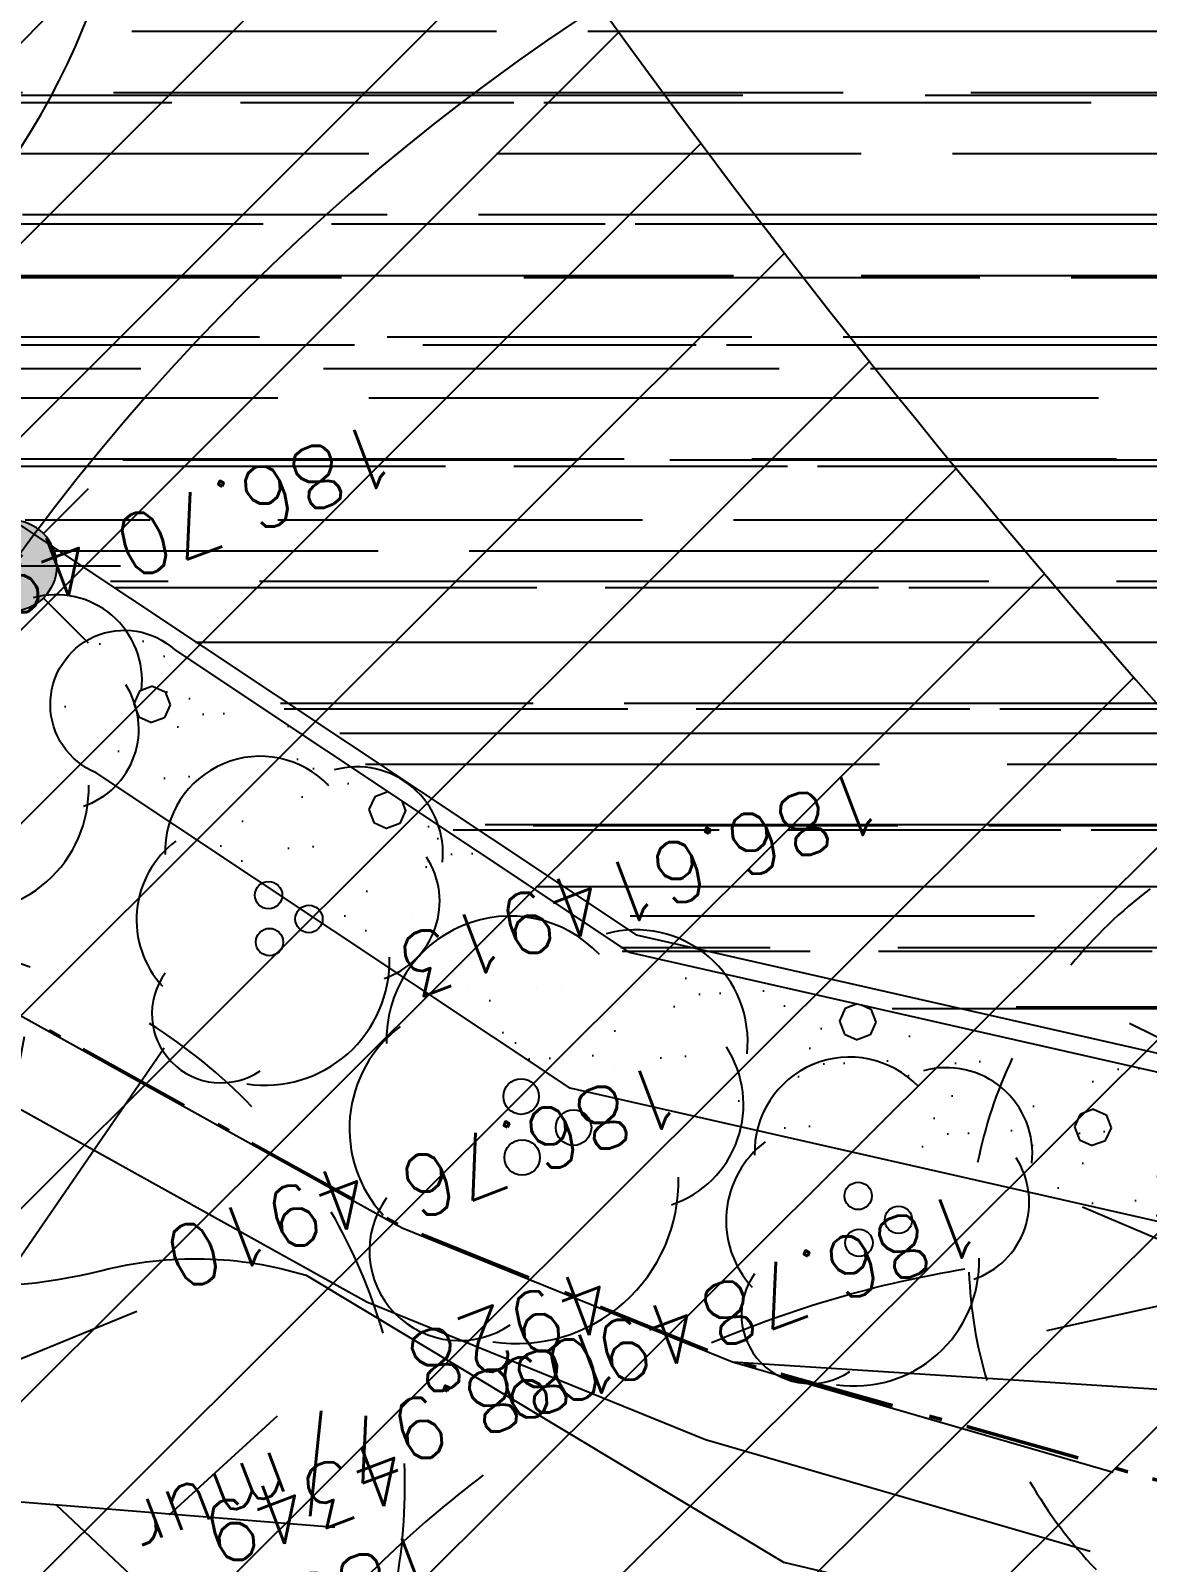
# Model space of a CAD drawing. Header units: centimetres. Extents: x 212517 to 243222, y -357108 to -330212.
# Drawn here: x 231535 to 232147, y -346384 to -345544 of the extents above; entities that cross this region are included whole.
import ezdxf
from ezdxf.enums import TextEntityAlignment as Align
from ezdxf.lldxf.tags import DXFTag

# ---------------------------------------------------------------- set-up
doc = ezdxf.new("R2010")
doc.units = ezdxf.units.CM
doc.linetypes.add('Style de ligne -15', pattern=[2.0832800000000002, 1.25, -0.41656, 0.1388600000000001, -0.2778600000000001])
doc.layers.get('0').update_dxf_attribs({"color": 252})
for name, color, linetype in [('0-EDL-Limite de propriété', 252, 'Continuous'), ('Fond topo - CLO_MUR', 252, 'Continuous'), ('Fond topo - ESPACE_BOISE', 252, 'Continuous'), ('Fond topo - TAL', 252, 'Continuous'), ('Fond topo - VEG', 252, 'Continuous'), ('Fond topo - Z_500', 252, 'Continuous'), ('prlm-VRD', 2, 'Continuous'), ('SA - arbre', 252, 'Continuous'), ('SA - arbuste', 252, 'Continuous'), ('SA - béton balayé', 252, 'Continuous'), ('SA - EBC', 252, 'Continuous'), ('SA - ECL-réso', 252, 'Eclairage public')]:
    doc.layers.add(name, color=color, linetype=linetype)
for name, color, linetype, plot in [('Fond topo - N', 252, 'Continuous', False), ('Fond topo - NCACHE', 252, 'Continuous', False), ('Fond topo - ZCACHE', 252, 'Continuous', False)]:
    doc.layers.add(name, color=color, linetype=linetype, plot=plot)
doc.layers.add('Fond topo - P', color=252, linetype='Continuous', lineweight=50)
doc.layers.add('Fond topo - VOI', color=252, linetype='Continuous', lineweight=25)
doc.styles.add('Lignes', font='arial.ttf', dxfattribs={"height": 0.35})
doc.styles.add('SIMPLEX', font='simplex_.ttf', dxfattribs={"height": 1.25})
tags = doc.linetypes.add('Eclairage public', pattern='A,5,-0.25,["ECL",Lignes,S=1,R=0,X=0,Y=-0.18],-1.25', length=6.5).pattern_tags.tags
tags[15:16] = [DXFTag(74, 4), DXFTag(75, 0), DXFTag(340, '0'), DXFTag(46, 0.0), DXFTag(50, 0.0), DXFTag(44, 0.0), DXFTag(45, 0.0)]
tags[4:5] = [DXFTag(74, 4), DXFTag(75, 0), DXFTag(340, '0'), DXFTag(46, 0.0), DXFTag(50, 0.0), DXFTag(44, 0.0), DXFTag(45, 0.0)]
tags = doc.linetypes.add('L1', pattern=[1.0000000298023224, 0.6000000238418579, -0.4000000059604645]).pattern_tags.tags
tags[6:7] = [DXFTag(74, 4), DXFTag(75, 0), DXFTag(340, '0'), DXFTag(46, 0.0), DXFTag(50, 0.0), DXFTag(44, 0.0), DXFTag(45, 0.0)]
tags[4:5] = [DXFTag(74, 4), DXFTag(75, 0), DXFTag(340, '0'), DXFTag(46, 0.0), DXFTag(50, 0.0), DXFTag(44, 0.0), DXFTag(45, 0.0)]
tags = doc.linetypes.add('L16', pattern=[0.37500001490116125, 0.300000011920929, -0.07500000298023224]).pattern_tags.tags
tags[6:7] = [DXFTag(74, 4), DXFTag(75, 0), DXFTag(340, '0'), DXFTag(46, 0.0), DXFTag(50, 0.0), DXFTag(44, 0.0), DXFTag(45, 0.0)]
tags[4:5] = [DXFTag(74, 4), DXFTag(75, 0), DXFTag(340, '0'), DXFTag(46, 0.0), DXFTag(50, 0.0), DXFTag(44, 0.0), DXFTag(45, 0.0)]
tags = doc.linetypes.add('L8', pattern=[0.22500000894069674, 0.1500000059604645, -0.07500000298023224]).pattern_tags.tags
tags[6:7] = [DXFTag(74, 4), DXFTag(75, 0), DXFTag(340, '0'), DXFTag(46, 0.0), DXFTag(50, 0.0), DXFTag(44, 0.0), DXFTag(45, 0.0)]
tags[4:5] = [DXFTag(74, 4), DXFTag(75, 0), DXFTag(340, '0'), DXFTag(46, 0.0), DXFTag(50, 0.0), DXFTag(44, 0.0), DXFTag(45, 0.0)]

# ---------------------------------------------------------------- blocks, each defined once
blk = doc.blocks.new('Groupe-93-1')
at = {"linetype": 'Style de ligne -15', "lineweight": 50, "ltscale": 50.8, "flags": 128}
blk.add_lwpolyline([(12515.63162439561, -40375.71221896918), (12515.63162439561, -40375.71221896918), (12933.4892607758, -40464.56395761283), (14317.6310049603, -40758.88285896094), (14317.6310049603, -40758.88285896094), (14579.80680721498, -41539.61396457465), (14579.80680721498, -41539.61396457465), (14603.84905417657, -41601.26300117285), (14932.03361483312, -41787.86368753226), (15211.52095893121, -41988.02334367545), (16217.51378210282, -42596.8505402735), (16519.15574422574, -42750.15572110923), (16796.66247182584, -42877.34588405402), (16796.66247182584, -42877.34588405402), (16840.95713153577, -42739.34236938269), (16854.25873809552, -42704.30326873572), (17163.33608213162, -42876.06434032233), (17344.32658189035, -42949.60494033607), (17817.43453803754, -43082.5807012728), (18347.53636329866, -43061.62451383383), (18375.68249641156, -43480.29857827933), (18414.72865312791, -43983.17693073065), (18865.09203999734, -43821.61694289954), (18865.09203999734, -43821.61694289954), (19802.1648358891, -43431.41858894141)], dxfattribs=at)
blk = doc.blocks.new('Candélabre', base_point=(-13.42592592600001, -9.391534390999993))
for points in [[(-13.67592592600001, -9.391534390999993, -1), (-13.17592592600001, -9.391534390999993), (-13.37592592600001, -9.391534390999993, 1), (-13.475925926, -9.391534390999993)], [(-13.67592592600001, -9.391534390999993, -1), (-13.17592592600001, -9.391534390999993), (-13.37592592600001, -9.391534390999993, 1), (-13.475925926, -9.391534390999993)], [(-13.67592592600001, -9.391534390999993), (-13.475925926, -9.391534390999993, 1), (-13.37592592600001, -9.391534390999993), (-13.17592592600001, -9.391534390999993, -1)], [(-13.67592592600001, -9.391534390999993), (-13.475925926, -9.391534390999993, 1), (-13.37592592600001, -9.391534390999993), (-13.17592592600001, -9.391534390999993, -1)]]:
    blk.add_hatch(color=250).paths.add_polyline_path(points)
at = {"linetype": 'Continuous', "flags": 128}
for points in [[(-13.42592592600001, -9.141534390999993), (-13.42592592600001, -8.791534391999988)], [(-13.60270262100001, -9.214757695999992), (-13.850189994, -8.967270322999994)], [(-13.24914923200001, -9.214757696999996), (-13.001661857, -8.96727032199999)], [(-14.02592592600001, -9.391534390999993), (-13.67592592600001, -9.391534390999993)], [(-13.17592592600001, -9.391534390999993), (-12.825925927, -9.391534390999993)], [(-13.85018999600001, -9.815798461), (-13.60270262200001, -9.568311086999998)], [(-13.00166185800001, -9.815798458999993), (-13.249149231, -9.568311085999994)], [(-13.42592592600001, -9.991534390999988), (-13.42592592600001, -9.641534390999993)]]:
    blk.add_lwpolyline(points, dxfattribs=at)
for points in [[(-13.67592592600001, -9.391534390999993), (-13.475925926, -9.391534390999993, -1), (-13.37592592600001, -9.391534390999993), (-13.17592592600001, -9.391534390999993, 1)], [(-13.67592592600001, -9.391534390999993), (-13.475925926, -9.391534390999993, 1), (-13.37592592600001, -9.391534390999993), (-13.17592592600001, -9.391534390999993, -1)]]:
    blk.add_lwpolyline(points, format="xyb", close=True, dxfattribs=at)
blk = doc.blocks.new('PTOPO')
at = {"layer": 'Fond topo - NCACHE', "style": 'SIMPLEX'}
blk.add_attdef('MAT', text='', height=0.34, dxfattribs=at).set_placement((0.09999999986030161, -0.09999999962747097), align=Align.TOP_LEFT)
at = {"layer": 'Fond topo - ZCACHE', "style": 'SIMPLEX'}
blk.add_attdef('ALT', (0.09999999986030161, 0.09999999962747097), '', height=0.34, dxfattribs=at)
blk = doc.blocks.new('VEG12')
at = {"ltscale": 2}
for p, q in [((0.01815258799999997, 0.057406781), (0.100441039, 0.47293725)), ((0.05749608, 0.253444298), (0.145517598, 0.414706841)), ((0.037902722, 0.15845596), (-0.06593155700000003, 0.344147082)), ((0.04981112299999996, 0.033821695), (0.391570728, 0.285894318)), ((-0.158788295, 0.086017079), (-0.245985314, 0.284587218)), ((0.143890955, 0.107467204), (0.230033352, 0.253971609)), ((0.2917471699999999, 0.208620217), (0.392372872, 0.233301274)), ((-0.05229389700000003, 0.02983962500000001), (-0.383643778, 0.204631851)), ((-0.25001839, 0.135126714), (-0.3755999820000001, 0.091127132)), ((0.122915307, -0.02992704099999999), (0.317230371, 0.05540147100000001)), ((0.057557527, -0.01766878999999999), (0.411943876, -0.08413611500000001)), ((-0.05265807700000003, -0.029192154), (-0.412380265, -0.256628677)), ((-0.09359106700000003, -0.049762263), (-0.2956446150000001, -0.04653133200000001)), ((0.184132294, -0.04763066399999999), (0.323120213, -0.192805613)), ((0.01825986499999999, -0.057372749), (0.107637982, -0.4128258760000001)), ((0.02259491799999996, -0.07955337300000001), (0.001649748999999978, -0.36183712)), ((-0.151821475, -0.09483882200000002), (-0.2999525240000001, -0.315936062)), ((0.05371548199999998, -0.188497704), (0.197263789, -0.356749422))]:
    blk.add_line(p, q, dxfattribs=at)
for start, end in [(90, 103.8461539085843), (62.30769199853572, 76.15384597947835), (117.6923078993823, 131.5384619204946), (34.61538499867542, 48.46153799321151), (145.3846149358338, 159.2307690506909), (6.923076979206323, 20.76923090842763), (173.0769230068974, 186.9230769931026), (339.2307689837768, 353.0769230207937), (200.7692310571047, 214.6153850641662), (311.5384620067885, 325.3846150013246), (228.4615380795054, 242.3076921006177), (283.8461540205217, 297.6923080014643), (256.1538460914157, 270)]:
    blk.add_arc((0, 0), 0.496982058, start, end, dxfattribs=at)
blk = doc.blocks.new('VEG12A')
at = {"ltscale": 2}
for p, q in [((0.01815258799999997, 0.057406781), (0.100441039, 0.47293725)), ((0.05749608, 0.253444298), (0.145517598, 0.414706841)), ((0.037902722, 0.15845596), (-0.06593155700000003, 0.344147082)), ((-0.158788295, 0.086017079), (-0.245985314, 0.284587218)), ((0.04981112299999996, 0.033821695), (0.391570728, 0.285894318)), ((0.143890955, 0.107467204), (0.230033352, 0.253971609)), ((0.2917471699999999, 0.208620217), (0.392372872, 0.233301274)), ((-0.05229389700000003, 0.02983962500000001), (-0.383643778, 0.204631851)), ((-0.25001839, 0.135126714), (-0.3755999820000001, 0.091127132)), ((0.122915307, -0.02992704099999999), (0.317230371, 0.05540147100000001)), ((-0.05265807700000003, -0.029192154), (-0.412380265, -0.256628677)), ((0.057557527, -0.01766878999999999), (0.411943876, -0.08413611500000001)), ((-0.09359106700000003, -0.049762263), (-0.2956446150000001, -0.04653133200000001)), ((0.184132294, -0.04763066399999999), (0.323120213, -0.192805613)), ((0.01825986499999999, -0.057372749), (0.107637982, -0.4128258760000001)), ((0.02259491799999996, -0.07955337300000001), (0.001649748999999978, -0.36183712)), ((-0.151821475, -0.09483882200000002), (-0.2999525240000001, -0.315936062)), ((0.05371548199999998, -0.188497704), (0.197263789, -0.356749422))]:
    blk.add_line(p, q, dxfattribs=at)
for start, end in [(90, 103.8461539085843), (62.30769199853572, 76.15384597947835), (117.6923078993823, 131.5384619204946), (34.61538499867542, 48.46153799321151), (145.3846149358338, 159.2307690506909), (6.923076979206323, 20.76923090842763), (173.0769230068974, 186.9230769931026), (339.2307689837768, 353.0769230207937), (200.7692310571047, 214.6153850641662), (311.5384620067885, 325.3846150013246), (228.4615380795054, 242.3076921006177), (283.8461540205217, 297.6923080014643), (256.1538460914157, 270)]:
    blk.add_arc((0, 0), 0.496982058, start, end, dxfattribs=at)
blk = doc.blocks.new('A$C1F970F0F')
at = {"layer": 'Fond topo - VEG'}
h = blk.add_hatch(dxfattribs=at)
h.set_pattern_fill('TP146*125', color=256, scale=20.0000003, angle=-10.72360141139323, style=0, pattern_type=2)
h.set_pattern_definition([(190.0656205306617, (9723.865011217798, 14741.65576758174), (-80.98322829873187, -115.938420458084), [7.653668714805024, -192.3463348851949]), (190.0656205306617, (9727.094449965382, 14723.46257951768), (-80.98322829873187, -115.938420458084), [7.653668714805024, -192.3463348851949]), (235.0656205306617, (9716.329145824471, 14740.31809033349), (34.95519020535898, -196.9216375535588), [7.653668714805029, -133.7676900065153]), (235.0656205306617, (9731.477230653072, 14729.73712145306), (34.95519020535898, -196.9216375535588), [7.653668714805029, -133.7676900065153]), (325.0656205306617, (9723.86690608978, 14741.64509261916), (196.9216375535588, 34.95519020535897), [7.65366871480503, -133.7676900065154]), (325.0656205306617, (9713.284042437543, 14726.50768278156), (196.9216375535588, 34.95519020535897), [7.65366871480503, -133.7676900065154]), (280.0656205306616, (9711.946346079854, 14734.04365560993), (115.938420458084, -80.9832282987318), [7.653668714805027, -192.3463348851949]), (280.0656205306616, (9730.139553317651, 14737.2729868866), (115.938420458084, -80.9832282987318), [7.653668714805027, -192.3463348851949]), (190.0656205306617, (9776.048644486367, 14755.90676488784), (-38.74385453074241, -67.8152926639757), [0, -100.0000014999999]), (190.0656205306617, (9785.894230190626, 14745.71059936871), (-38.74385453074241, -67.8152926639757), [0, -100.0000014999999]), (190.0656205306617, (9790.379969267897, 14766.91090921666), (-38.74385453074241, -67.8152926639757), [0, -100.0000014999999]), (190.0656205306617, (9766.093759648, 14796.43671875408), (-38.74385453074241, -67.8152926639757), [0, -100.0000014999999]), (190.0656205306617, (9752.707191492795, 14798.04177309314), (-38.74385453074241, -67.8152926639757), [0, -100.0000014999999]), (190.0656205306617, (9735.58250587077, 14770.61869984811), (-38.74385453074241, -67.8152926639757), [0, -100.0000014999999]), (190.0656205306617, (9741.361700931502, 14760.69603672884), (-38.74385453074241, -67.8152926639757), [0, -100.0000014999999]), (190.0656205306617, (9726.448954533778, 14756.53764197752), (-38.74385453074241, -67.8152926639757), [0, -100.0000014999999]), (190.0656205306617, (9752.541548130255, 14758.96942953157), (-38.74385453074241, -67.8152926639757), [0, -100.0000014999999]), (190.0656205306617, (9747.539348505203, 14780.69556931531), (-44.65150399275127, -68.86394842924214), [0, -110.0000016499999])])
h.paths.add_polyline_path([(3519.757945221638, 3493.094388429207), (3519.757945204309, 3493.094388337701), (3516.076850499543, 3495.815393195217), (3512.725146010657, 3498.933149182107), (3509.745364671743, 3502.40809217381), (3507.175319559125, 3506.196125200694), (3505.047624696889, 3510.249178301111), (3503.389280201152, 3514.515818560309), (3502.221330456257, 3518.941902432926), (3501.558596769021, 3523.471263345277), (3501.409489109782, 3528.046423751927), (3501.77589956002, 3532.60932508403), (3502.653178584882, 3537.102064477069), (3504.030193301664, 3541.467629145776), (3505.889469783822, 3545.650620531793), (3508.207413675349, 3549.597956511942), (3510.954610454918, 3553.259545726209), (3514.096198315122, 3556.588922656113), (3517.592310791794, 3559.543837834847), (3521.398582243209, 3562.086793405771), (3525.466711307941, 3564.185519454109), (3529.745073768407, 3565.81338325661), (3534.179377277858, 3566.949727285034), (3538.713350791291, 3567.580131442525), (3543.289458481511, 3567.696595875583), (3547.849629796027, 3567.297642719111), (3552.335996233906, 3566.388334577573), (3556.691626216797, 3564.980210617484), (3560.861246925776, 3563.091139819458), (3564.791946072639, 3560.745094427573), (3568.433843442916, 3557.971845615441), (3571.740723390665, 3554.806585598563), (3574.670621841465, 3551.289481583897), (3574.670621727083, 3551.289481605559), (3788.444950641866, 3342.177969629219), (4098.545049359801, 3207.356181480076), (4334.284947572279, 3151.74824438996), (4839.10219699384, 3098.948456544999), (4839.10219701117, 3098.948456636505), (4841.878482867033, 3098.41526196993), (4844.611767606599, 3097.693310397119), (4847.289233728962, 3096.785987486664), (4849.898325367351, 3095.697547940728), (4852.426807318124, 3094.433096074899), (4854.862822516327, 3092.998561473708), (4857.194947382415, 3091.400671163016), (4859.412245486566, 3089.646918404287), (4861.504319037023, 3087.745527256357), (4863.461357445851, 3085.7054144679), (4865.274183094133, 3083.536146592145), (4866.934295019593, 3081.247896641969), (4868.433908188446, 3078.851394946099), (4869.765990232845, 3076.357880011335), (4870.924294426949, 3073.779044789), (4871.903388989602, 3071.126982689176), (4872.698682593743, 3068.414130332214), (4873.306445640921, 3065.653209585654), (4873.723828156371, 3062.8571673975), (4873.948872804491, 3060.039115890079), (4873.980524272544, 3057.212269918901), (4873.818634051347, 3054.389885977166), (4873.463961471181, 3051.585199344982), (4872.918169596738, 3048.811362496525), (4872.183817957502, 3046.081383063845), (4871.264350257784, 3043.408063320133), (4870.164078298989, 3040.803939432451), (4868.888161673164, 3038.281223411022), (4867.44258371523, 3035.851745198341), (4865.834123433067, 3033.526897794881), (4864.070323526433, 3031.317583504646), (4862.159455320978, 3029.234162660698), (4860.110479651721, 3027.286405487444), (4857.933005031833, 3025.483445519709), (4855.637242769768, 3023.833738054733), (4853.233958505898, 3022.345019092662), (4850.734422294669, 3021.024269860602), (4848.150355642088, 3019.877683903793), (4845.493876387907, 3018.910638186896), (4842.777441808964, 3018.127667565347), (4320.886205209898, 3072.713255532478), (4073.2118245497, 3131.136380157673), (3743.035964832324, 3274.686478866051)])
at = {"layer": 'SA - béton balayé'}
h = blk.add_hatch(dxfattribs=at)
h.set_pattern_fill('BETON_BALAYE', color=256, scale=49.99999999999999, angle=-10.72360141139323, style=0, pattern_type=2)
h.set_pattern_definition([(349.2763985886067, (-277130161.1279894, -473864756.7787022), (117.3825536141096, 28.65896207176165), [749.9999999999999, -99.99999999999999, 250, -49.99999999999999]), (349.2763985886067, (-277130091.1375459, -473864744.5890418), (-36.75306622226226, 74.64222748057564), [150, -16.5, 299.9999999999999, -37.49999999999999]), (349.2763985886067, (-277130128.6565508, -473864719.6726964), (261.6928111209335, -15.46358973923611), [399.9999999999999, -69.99999999999999, 200, -49.99999999999999])])
edge = h.paths.add_edge_path()
edge.add_line((4573.130290087724, 3163.502218191653), (4572.587388874553, 3138.551197714189))
edge.add_line((4572.587388874553, 3138.551197714189), (4335.959790310385, 3161.627618007976))
edge.add_line((4335.959790310386, 3161.627618007976), (4101.711702543556, 3216.883656783785))
edge.add_line((4101.711702543555, 3216.883656783785), (3794.121073818753, 3350.614405995801))
edge.add_line((3794.121073818752, 3350.614405995801), (3488.001073872328, 3650.057357819608))
edge.add_line((3488.001073872328, 3650.057357819608), (3439.443776489608, 3561.741255544226))
edge.add_line((3439.443776489609, 3561.741255544226), (3263.06660252163, 3715.505841009586))
edge.add_line((3263.06660252163, 3715.505841009587), (3382.031087821121, 3851.965219138008))
edge.add_arc((3273.82032922416, 3950.53184195427), 146.372632037321, 317.6703507273745, 373.4087672985062)
edge.add_line((3416.202902650932, 3984.475180091787), (3274.535089319977, 4543.10055028774))
edge.add_line((3274.535089319977, 4543.100550287741), (4114.862525458211, 4759.238307391579))
edge.add_line((4114.862525458211, 4759.238307391578), (4195.880464718542, 4448.19375310233))
edge.add_arc((5350.090997825002, 4851.219383762675), 1222.551272422988, 199.2481093145573, 237.5753866648528)
edge.add_line((4694.571897263747, 3819.266709212514), (4745.451040933751, 3782.601481191716))
edge.add_line((4745.451040933751, 3782.601481191716), (4573.130290087724, 3163.502218191653))
at = {"layer": 'SA - EBC'}
h = blk.add_hatch(dxfattribs=at)
h.set_pattern_fill('_USER', color=256, scale=74.99999999999999, angle=-325.7236014113932, style=0, pattern_type=0)
h.set_pattern_definition([(34.27639858860678, (-277130161.1279894, -473864756.7787022), (-42.238928459823, 61.97477650275113), [])])
edge = h.paths.add_edge_path()
edge.add_line((5801.470568619522, -3162.013069131843), (4083.559282644929, -3271.123614088357))
edge.add_line((4083.559282644929, -3271.123614088356), (4014.481307725509, -3717.332461968055))
edge.add_line((4014.48130772551, -3717.332461968055), (3135.517961824245, -3810.19300101904))
edge.add_line((3135.517961824245, -3810.19300101904), (2274.245008604417, -3693.648081323564))
edge.add_line((2274.245008604417, -3693.648081323564), (1554.636776175834, -3420.099318784944))
edge.add_arc((2508.775769578408, -2315.674454232369), 1459.498372788833, 157.1868533427094, 229.1754823893534, ccw=False)
edge.add_arc((1966.013830892235, -2087.371785851423), 870.6752834691503, 94.3015183869224, 157.1868533106914, ccw=False)
edge.add_line((1900.708697991695, -1219.149067345796), (2859.239020416566, -1223.495634912559))
edge.add_arc((3100.860739749298, 1265.329539486049), 2500.526305395239, 264.4549516394795, 302.9422754293212)
edge.add_arc((4209.331858878893, -445.3369775435177), 462.1229708170858, 302.9422754305585, 376.8336969250394)
edge.add_arc((2214.122706379954, -1049.006753214115), 2546.655714682971, 16.8336969158998, 38.14703645440247)
edge.add_arc((3041.32627014761, -399.2990096244524), 1494.806919462396, 38.14703657403813, 72.97328584086019)
edge.add_line((3479.031970107599, 1029.988031775616), (2182.437305702805, 1414.38613606858))
edge.add_line((2182.437305702805, 1414.38613606858), (1056.590900019184, 1822.819186472099))
edge.add_arc((1766.412018482452, 3779.442320525911), 2081.398594438606, 212.7495497786225, 250.0603089288685, ccw=False)
edge.add_line((15.86575126143373, 2653.472571668582), (-104.0907319930869, 3091.26353710603))
edge.add_line((-104.0907319930869, 3091.26353710603), (-169.6986146466322, 3639.54836895815))
edge.add_line((-169.6986146466322, 3639.548368958149), (-35.58090533515337, 6158.014854826562))
edge.add_arc((-194.3533792400212, 7143.826589584332), 998.5156357593988, 279.1493507374978, 373.962283499627)
edge.add_arc((2392.201579171132, 7786.918955579627), 1666.786287877102, 172.6269749467245, 193.9622835974407, ccw=False)
edge.add_arc((-45.50651600643437, 8102.354993671941), 791.2455775503726, -7.373025019439765, 16.43829965925021)
edge.add_line((713.3969204091394, 8326.263765657093), (486.7428317772967, 9142.81155059313))
edge.add_line((486.7428317772967, 9142.811550593131), (1338.845530021721, 9564.23852196786))
edge.add_line((1338.845530021721, 9564.23852196786), (1632.623584095551, 8945.24637913095))
edge.add_line((1632.623584095551, 8945.246379130947), (1394.029444699765, 8829.874494032001))
edge.add_line((1394.029444699765, 8829.874494032001), (1731.997733793977, 8131.230781666551))
edge.add_arc((1233.216649704336, 7889.945865525577), 554.0766919865823, -19.640967550384175, 25.815335324856676, ccw=False)
edge.add_line((1755.055695752756, 7703.706797235046), (1558.214479468655, 6807.520788570679))
edge.add_line((1558.214479468655, 6807.52078857068), (1570.021725572625, 6609.158708993335))
edge.add_line((1570.021725572625, 6609.158708993335), (1852.913141606868, 5734.125706863067))
edge.add_line((1852.913141606869, 5734.125706863067), (2726.748207475315, 4020.986816292172))
edge.add_line((2726.748207475315, 4020.986816292172), (3802.352916265851, 4004.947770972833))
edge.add_arc((8355.58168857983, 5950.706307988518), 4951.552134169374, 203.138762427905, 230.8301436200186)
edge.add_arc((13583.66465597079, 12367.85935474512), 13228.79229856088, 230.8301435441083, 233.1638398044412)
edge.add_line((5652.622255943647, 1780.153648245416), (4998.697813068342, 1820.441475819727))
edge.add_line((4998.697813068342, 1820.441475819727), (4863.841220233488, 767.0816613875431))
edge.add_line((4863.841220233488, 767.0816613875434), (5595.355488733695, 631.185878681516))
edge.add_line((5595.355488733695, 631.1858786815158), (5852.747939948536, -2020.707044821664))
edge.add_line((5852.747939948536, -2020.707044821665), (5881.394298709887, -2966.563612924887))
edge.add_line((5881.394298709887, -2966.563612924887), (5801.470568619523, -3162.013069131842))
at = {"layer": 'Fond topo - CLO_MUR', "ltscale": 2, "flags": 128}
blk.add_lwpolyline([(3403.882106684236, 3411.899598385219), (3638.32861671519, 3216.666688608407), (3802.474541344576, 3110.733236055617), (4165.402353153525, 3017.702395749285), (4661.953358642932, 2987.696458224711), (4863.585551100348, 2975.512084517411), (4861.775990644893, 2945.566709191189)], dxfattribs=at)
at = {"layer": 'Fond topo - CLO_MUR', "linetype": 'L8', "ltscale": 2, "flags": 128}
for points in [[(3375.085925823509, 3377.319546554006), (3611.63195047487, 3180.338288114491), (3780.034951767066, 3071.657482371819), (3975.98775753637, 2972.256559574312)], [(3802.47454125307, 3110.733236072947), (3802.474541436081, 3110.733236038288), (3996.3454284205, 3012.388407714515)]]:
    blk.add_lwpolyline(points, dxfattribs=at)
at = {"layer": 'Fond topo - ESPACE_BOISE', "linetype": 'L1', "ltscale": 2, "flags": 128}
blk.add_lwpolyline([(5801.470568619522, -3162.013069131843), (4083.559282644929, -3271.123614088356), (4014.48130772551, -3717.332461968055), (3135.517961824245, -3810.19300101904), (2274.245008604417, -3693.648081323564), (1554.636776175834, -3420.099318784944, -0.3248648439675891), (1163.447808694293, -1749.787382690587, -0.2814891279475962), (1900.708697991695, -1219.149067345796), (2859.239020416566, -1223.495634912559, 0.1695292870025676), (4460.631470672048, -833.159289007697, 0.3340686001642133), (4651.652558133293, -311.5085830883972, 0.09326601102169153), (4216.884593398947, 524.0158635944096, 0.153138720952933), (3479.031970107599, 1029.988031775616), (2182.437305702805, 1414.38613606858), (1056.590900019184, 1822.819186472099, -0.1642525569996709), (15.86575126143373, 2653.472571668582), (-104.0907319930869, 3091.26353710603), (-169.6986146466322, 3639.548368958149), (-35.58090533515337, 6158.014854826562, 0.4390366150430304), (774.660880078399, 7384.751557306568, -0.09336270405047195), (739.1967976091219, 8000.81547627212, 0.104271961321091), (713.3969204091394, 8326.263765657093), (486.7428317772967, 9142.811550593131), (1338.845530021721, 9564.23852196786), (1632.623584095551, 8945.246379130947), (1394.029444699765, 8829.874494032001), (1731.997733793977, 8131.23078166655, -0.2009829630843761), (1755.055695752756, 7703.706797235046), (1558.214479468655, 6807.52078857068), (1570.021725572625, 6609.158708993335), (1852.913141606869, 5734.125706863067), (2726.748207475315, 4020.986816292172), (3802.352916265851, 4004.947770972833, 0.121417881002313), (5228.074839294609, 2111.882341611708, 0.01018302282179253), (5652.622255943647, 1780.153648245416), (4998.697813068342, 1820.441475819727), (4863.841220233488, 767.0816613875434), (5595.355488733695, 631.1858786815158), (5852.747939948536, -2020.707044821665), (5881.394298709887, -2966.563612924887)], format="xyb", close=True, dxfattribs=at)
at = {"layer": 'Fond topo - TAL', "linetype": 'L8', "ltscale": 2, "flags": 128}
blk.add_lwpolyline([(1648.476071099158, 4701.044742868301), (1893.836695455289, 4444.173057774624), (2760.977628470978, 3666.99480532285), (3028.826082149247, 3460.239980397087), (3286.899550296483, 3277.195127444467, 0.171233238763422), (3472.041498058922, 3224.408252583907, -0.137285581872792), (3581.59565091623, 3200.893260052817), (3809.656691272578, 2997.558123048317), (3923.665475203653, 2946.706003644211)], format="xyb", dxfattribs=at)
at = {"layer": 'Fond topo - VEG', "linetype": 'L8', "ltscale": 2, "flags": 128}
blk.add_lwpolyline([(3519.757945221638, 3493.094388429207, -1.1937706658714), (3574.670621727083, 3551.289481605559), (3788.444950641866, 3342.177969629219), (4098.545049359801, 3207.356181480076), (4334.284947572279, 3151.74824438996), (4839.10219699384, 3098.948456544999, -0.8168456040444498), (4842.777441808964, 3018.127667565347), (4320.886205209898, 3072.713255532478), (4073.2118245497, 3131.136380157673), (3743.035964832324, 3274.686478866051)], format="xyb", close=True, dxfattribs=at)
at = {"layer": 'Fond topo - VOI', "linetype": 'L16', "ltscale": 2, "flags": 128}
blk.add_lwpolyline([(3439.443776489609, 3561.741255544226), (3488.001073872328, 3650.057357819608), (3794.121073818752, 3350.614405995801), (4101.711702543555, 3216.883656783785), (4335.959790310386, 3161.627618007976), (4522.738766709239, 3142.092052524791)], dxfattribs=at)
at = {"layer": 'SA - arbre', "ltscale": 3.900000095367432}
blk.add_arc((3249.021657574172, 4117.343073650815), 405.7559995999999, 304.4232597397967, 352.1717179394186, dxfattribs=at)
at = {"layer": 'SA - arbuste'}
for centre in [(3600.254033980118, 3409.562096239249), (3619.547010937228, 3392.587604290778), (3595.910774041971, 3384.202326443079), (3887.183820099689, 3187.317726370854), (3906.4767970568, 3170.343234422383), (3882.84056018442, 3161.957956570353)]:
    blk.add_circle(centre, 7.5, dxfattribs=at)
at = {"layer": 'SA - arbuste', "ltscale": 1.299999952316284}
for centre in [(3715.741879178404, 3275.258429908435), (3740.822749332661, 3253.191590468333), (3710.095641281689, 3242.290729169082)]:
    blk.add_circle(centre, 9.749999999999998, dxfattribs=at)
at = {"layer": 'SA - arbuste', "ltscale": 0.800000011920929}
for centre, radius, start, end in [((3507.595457391816, 3546.797072834682), 47.1596, 342.9842594908044, 94.63470455183064), ((3503.42897704158, 3520.543285528425), 44.59584, 277.883133562608, 22.28760127864609), ((3447.026529704616, 3498.207295031148), 68.40896, 251.0377365927819, 350.7437825594993), ((3600.114162089886, 3434.056504262696), 52.09335999999999, 32.90494436753904, 171.1222226947237), ((3652.121698808941, 3423.341954741018), 47.1596, 342.9842594908044, 94.63470455183064), ((3579.617871038203, 3399.748652696683), 53.97568, 116.3248627154267, 211.8320556568809), ((3647.955218458706, 3397.088167434761), 44.59584, 277.883133562608, 22.28760127864609), ((3562.513763480224, 3350.515684135423), 37.90984, 133.2696686351559, 293.7521364194179), ((3715.560045744048, 3307.101160372486), 67.72136799999998, 32.90494450850222, 171.1222226413906), ((3591.552771121741, 3374.752176937484), 68.40896, 251.0377365927819, 350.7437825594993), ((3783.169843473203, 3293.17224605224), 61.30748, 342.9842594362051, 94.63470456241697), ((3688.91486736473, 3262.500953272615), 70.16838399999999, 116.3248625351638, 211.8320555727817), ((3777.753418994191, 3259.042322416415), 57.97459199999999, 277.8831336682042, 22.28760147896251), ((3887.043948232334, 3211.812134389969), 52.09335999999999, 32.90494451793248, 171.1222226947237), ((3939.051484928513, 3201.097584872623), 47.1596, 342.9842597590838, 94.63470455183064), ((3666.679527560015, 3198.498094176979), 49.28279199999999, 133.2696685170933, 293.7521366862964), ((3866.547657180652, 3177.504282823957), 53.97568, 116.3248625983236, 211.8320556568809), ((3704.430237489549, 3230.005534896329), 88.931648, 251.0377366265051, 350.7437826127198), ((3934.885004601153, 3174.843797562035), 44.59584, 277.883133562608, 22.28760147896251), ((3849.443549622673, 3128.271314262695), 37.90984, 133.2696686351559, 293.7521365895177), ((3878.482557264189, 3152.507807064757), 68.40896, 251.0377365793105, 350.7437827194919)]:
    blk.add_arc(centre, radius, start, end, dxfattribs=at)
at = {"layer": 'SA - ECL-réso', "ltscale": 0.75, "elevation": 9.999999999999998e-08, "flags": 128}
blk.add_lwpolyline([(4211.594348059567, 8772.167149153966), (4211.742566942583, 8772.23947841391), (4458.098792356445, 8892.458806755378, -0.3350513344847375), (4584.328483363927, 8847.803473250202), (4616.809952052048, 8808.599022837241), (5042.739307290758, 8294.511237273231), (5065.860419526081, 8087.691896436278, 0.1072676414993963), (6079.62296544096, 7441.030052417758, 0.2368363260151426), (6098.936805357072, 6241.185489291573, 0.1580303819712795), (6250.104878546203, 5203.553497180955, 0.3075812875445359), (5573.995894290247, 4399.350074270247, -0.71596019287391), (4660.231672516651, 3896.44953452052, 0.2668949414258047), (3495.140036089631, 3613.301397804965)], format="xyb", dxfattribs=at)
at = {"layer": 'Fond topo - P', "ltscale": 2}
ref = blk.add_blockref('PTOPO', (3553.172008647044, 3586.307922902373), dxfattribs=dict(at, xscale=99.99999999999994, yscale=99.99999999999994, zscale=99.99999999999994, rotation=190.0656205306617))
ref.add_attrib('MAT', '4912', dxfattribs={"layer": 'Fond topo - N', "color": 0, "ltscale": 2, "height": 33.99999999999999, "rotation": 190.0656204987762, "style": 'SIMPLEX'}).set_placement((3541.578166815144, 3594.406245652732), align=Align.TOP_LEFT)
ref.add_attrib('ALT', '186.70', (3709.552235831746, 3654.308773940406), dxfattribs={"layer": 'Fond topo - Z_500', "color": 0, "ltscale": 2, "height": 33.99999999999999, "rotation": 190.0656204987762, "style": 'SIMPLEX'})
ref = blk.add_blockref('PTOPO', (3794.121073818752, 3350.614405995801), dxfattribs=dict(at, xscale=99.99999999999994, yscale=99.99999999999994, zscale=99.99999999999994, rotation=190.0656205306617))
ref.add_attrib('MAT', '4913', dxfattribs={"layer": 'Fond topo - N', "color": 0, "ltscale": 2, "height": 33.99999999999999, "rotation": 190.0656204987762, "style": 'SIMPLEX'}).set_placement((3782.527231986853, 3358.71272874616), align=Align.TOP_LEFT)
ref.add_attrib('ALT', '186.61', (3936.339656012238, 3417.629771611274), dxfattribs={"layer": 'Fond topo - Z_500', "color": 0, "ltscale": 2, "height": 33.99999999999999, "rotation": 190.0656204987762, "style": 'SIMPLEX'})
ref = blk.add_blockref('PTOPO', (3638.32861671519, 3216.666688608407), dxfattribs=dict(at, xscale=99.99999999999994, yscale=99.99999999999994, zscale=99.99999999999994, rotation=190.0656205306617))
ref.add_attrib('MAT', '4910', dxfattribs={"layer": 'Fond topo - N', "color": 0, "ltscale": 2, "height": 33.99999999999999, "rotation": 190.0656204987762, "style": 'SIMPLEX'}).set_placement((3626.734774906167, 3224.765011354434), align=Align.TOP_LEFT)
ref.add_attrib('ALT', '186.76', (3797.99365078087, 3279.892452648192), dxfattribs={"layer": 'Fond topo - Z_500', "color": 0, "ltscale": 2, "height": 33.99999999999999, "rotation": 190.0656204987762, "style": 'SIMPLEX'})
ref = blk.add_blockref('PTOPO', (3802.474541344576, 3110.733236055617), dxfattribs=dict(at, xscale=99.99999999999994, yscale=99.99999999999994, zscale=99.99999999999994, rotation=190.0656205306617))
ref.add_attrib('MAT', '4909', dxfattribs={"layer": 'Fond topo - N', "color": 0, "ltscale": 2, "height": 33.99999999999999, "rotation": 190.0656204987762, "style": 'SIMPLEX'}).set_placement((3790.880699512676, 3118.831558805976), align=Align.TOP_LEFT)
ref.add_attrib('ALT', '186.78', (3946.540703306609, 3179.790238016376), dxfattribs={"layer": 'Fond topo - Z_500', "color": 0, "ltscale": 2, "height": 33.99999999999999, "rotation": 190.0656204987762, "style": 'SIMPLEX'})
ref = blk.add_blockref('PTOPO', (3758.269319970033, 3134.960867393181), dxfattribs=dict(at, xscale=99.99999999999999, yscale=99.99999999999999, zscale=99.99999999999999, rotation=190.0656205306616))
ref.add_attrib('MAT', '4928', dxfattribs={"layer": 'Fond topo - N', "color": 0, "ltscale": 2, "height": 33.99999999999999, "rotation": 190.0656204987762, "style": 'SIMPLEX'}).set_placement((3746.675478138133, 3143.05919014354), align=Align.TOP_LEFT)
ref.add_attrib('ALT', '188.97/mur', (3738.634628022204, 3143.728365202697), dxfattribs={"layer": 'Fond topo - Z_500', "color": 0, "ltscale": 2, "height": 33.99999999999999, "rotation": 190.0656204987762, "style": 'SIMPLEX'})
ref = blk.add_blockref('PTOPO', (3630.195235171229, 3063.765446331053), dxfattribs=dict(at, xscale=99.99999999999994, yscale=99.99999999999994, zscale=99.99999999999994, rotation=190.0656205306617))
ref.add_attrib('MAT', '4349', dxfattribs={"layer": 'Fond topo - N', "color": 0, "ltscale": 2, "height": 33.99999999999999, "rotation": 190.0656204987762, "style": 'SIMPLEX'}).set_placement((3618.601393310218, 3071.863768802562), align=Align.TOP_LEFT)
ref.add_attrib('ALT', '189.60', (3622.096912430749, 3052.171604426191), dxfattribs={"layer": 'Fond topo - Z_500', "color": 0, "ltscale": 2, "height": 33.99999999999999, "rotation": 190.0656204987762, "style": 'SIMPLEX'})
at = {"layer": 'Fond topo - VEG', "ltscale": 2, "zscale": 99.99999999999997, "rotation": 192.432705982593}
for name, p, xscale, yscale in [('VEG12', (3318.508563064214, 3132.95532671826), 603.8399999999999, 603.8399999999999), ('VEG12A', (4186.501492622581, 3098.713817505098), 503.1999999999997, 503.1999999999997), ('VEG12', (3922.439547941292, 2536.923364073975), 1207.68, 1207.68)]:
    blk.add_blockref(name, p, dxfattribs=dict(at, xscale=xscale, yscale=yscale))
at = {"layer": 'SA - ECL-réso', "linetype": 'ByBlock', "xscale": 99.99999999999999, "yscale": 99.99999999999999, "zscale": 99.99999999999999, "rotation": 349.2763985886067}
blk.add_blockref('Candélabre', (3495.140036089631, 3613.301397804965), dxfattribs=at)

msp = doc.modelspace()

# ---------------------------------------------------------------- block references
at = {"layer": '0-EDL-Limite de propriété'}
msp.add_blockref('Groupe-93-1', (214574.704544979, -303323.1569814135), dxfattribs=at)
at = {"layer": 'prlm-VRD', "rotation": 10.72360141139323}
msp.add_blockref('A$C1F970F0F', (228762.2467792132, -350037.5300254133), dxfattribs=at)

doc.saveas('drawing.dxf')
